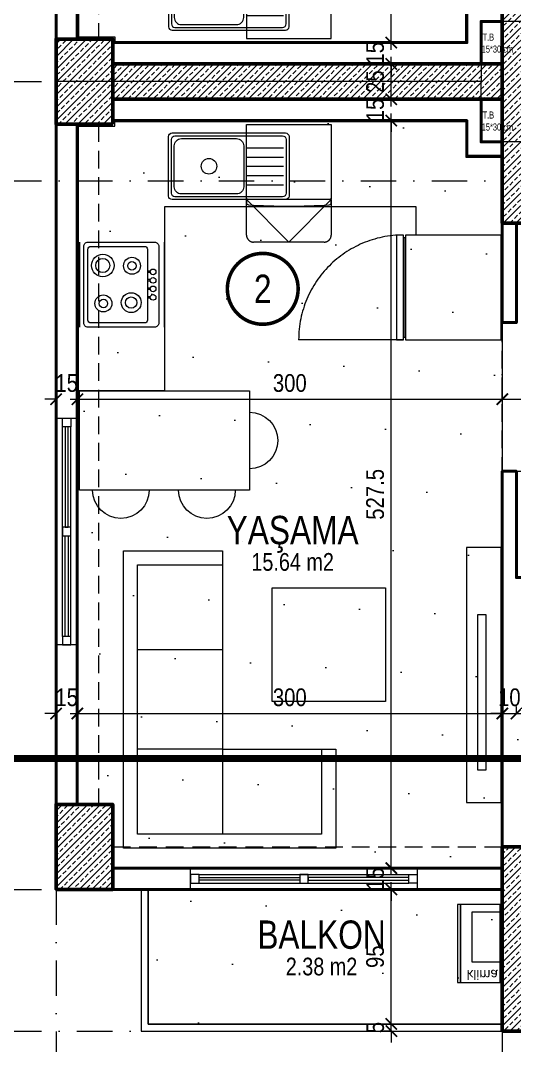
# Model space of a CAD drawing. Header units: centimetres. Extents: x 6300 to 11550, y 0 to 5300.
# Drawn here: x 7005 to 7354, y 1476 to 2200 of the extents above; entities that cross this region are included whole.
import ezdxf
from ezdxf.enums import TextEntityAlignment as Align
from ezdxf.xclip import XClip

# ---------------------------------------------------------------- set-up
doc = ezdxf.new("R2010")
doc.units = ezdxf.units.CM
doc.header["$LTSCALE"] = 100
doc.header["$XCLIPFRAME"] = 0
for name, pattern in [('D BLOK_AKS_NK$0$DASHDOT2', [0.5, 0.25, -0.125, 0, -0.125]), ('D BLOK_KESİT ÇİZGİSİ$0$DASHDOT', [1, 0.5, -0.25, 0, -0.25]), ('D BLOK_STA_NK$0$HIDDEN2', [0.1875, 0.125, -0.0625]), ('xref_1+1_B_PLAN$0$( Hidden )', [0.375, 0.25, -0.125]), ('xref_1+1_B_PLAN$0$ACAD_ISO03W100', [30, 12, -18]), ('xref_1+1_B_TEXT$0$HIDDEN2', [0.1875, 0.125, -0.0625])]:
    doc.linetypes.add(name, pattern=pattern)
for name, color, linetype, lineweight in [('D BLOK_AKS_NK$0$MYD - AKS', 8, 'D BLOK_AKS_NK$0$DASHDOT2', 15), ('D BLOK_KESİT ÇİZGİSİ$0$MYD - TEXT-KESIT', 3, 'D BLOK_KESİT ÇİZGİSİ$0$DASHDOT', 18), ('D BLOK_STA_NK$0$MYD - B-H', 37, 'Continuous', 20), ('D BLOK_STA_NK$0$MYD - BA', 6, 'Continuous', 53), ('D BLOK_STA_NK$0$MYD - IZ-1', 8, 'D BLOK_STA_NK$0$HIDDEN2', 20), ('D BLOK_STA_NK$0$MYD - WIPEOUT', 241, 'Continuous', 0), ('D BLOK_ZK$0$MYD - BAGIMSIZ BOLUM', 10, 'Continuous', 18), ('D BLOK_ZK$0$MYD - DIM-IC', 10, 'Continuous', 20), ('xref_1+1_B_PLAN$0$MYD - CAM', 3, 'Continuous', 5), ('xref_1+1_B_PLAN$0$MYD - CAM-PER', 8, 'Continuous', 15), ('xref_1+1_B_PLAN$0$MYD - DUVAR', 4, 'Continuous', 40), ('xref_1+1_B_PLAN$0$MYD - GOR-ARKA', 8, 'Continuous', 9), ('xref_1+1_B_PLAN$0$MYD - GOR-INCE', 5, 'Continuous', 15), ('xref_1+1_B_PLAN$0$SAA_TEFRİS', 254, 'Continuous', 5), ('xref_1+1_B_TEXT$0$____MEK_MEKANİK ÇALIŞMA', 4, 'Continuous', 35), ('xref_1+1_B_TEXT$0$MYD - IZ-1', 8, 'xref_1+1_B_TEXT$0$HIDDEN2', 20), ('xref_1+1_B_TEXT$0$MYD - TEXT', 7, 'Continuous', 20), ('xref_1+1_B_TEXT$0$MYD - TEXT-M2', 1, 'Continuous', 20)]:
    doc.layers.add(name, color=color, linetype=linetype, lineweight=lineweight)
for name, color, linetype, lineweight, plot in [('xref_1+1_B_PLAN$0$MYD - ALAN-BRUT', 190, 'Continuous', 9, False), ('xref_1+1_B_TEXT$0$MYD - ALAN-BRUT', 190, 'Continuous', 9, False), ('xref_1+1_B_TEXT$0$MYD - ALAN-NET', 30, 'Continuous', 9, False)]:
    doc.layers.add(name, color=color, linetype=linetype, lineweight=lineweight, plot=plot)
doc.styles.add('D BLOK_KESİT ÇİZGİSİ$0$MYD_4.00mm', font='ARIALN.TTF', dxfattribs={"height": 40})
doc.styles.add('D BLOK_ZK$0$MYD_1.25mm', font='ARIALN.TTF', dxfattribs={"height": 12.5})
doc.styles.add('D BLOK_ZK$0$MYD_4.00mm_B', font='arial.ttf', dxfattribs={"width": 0.8, "height": 40})
doc.styles.add('xref_1+1_B_PLAN$0$Standard', font='arial.ttf')
doc.styles.add('xref_1+1_B_TEXT$0$0ZG_2.50mm_B', font='arial.ttf', dxfattribs={"width": 0.8, "height": 25})
doc.styles.add('xref_1+1_B_TEXT$0$0ZG_4.00mm_B', font='arial.ttf', dxfattribs={"width": 0.8, "height": 40})
doc.styles.add('xref_1+1_B_TEXT$0$ROMANC8', font='arial.ttf', dxfattribs={"width": 0.75, "height": 0.4})
doc.styles.add('xref_1+1_B_TEXT$0$Standard', font='arial.ttf')
doc.dimstyles.new('D BLOK_ZK$0$MYD_DIM050', dxfattribs={"dimscale": 0, "dimtxt": 12.5, "dimasz": 8, "dimexe": 5, "dimexo": 0, "dimgap": 5, "dimtad": 1, "dimdec": 1, "dimrnd": 0.5, "dimzin": 12, "dimdsep": 46, "dimtxsty": 'D BLOK_ZK$0$MYD_1.25mm', "dimblk": 'D BLOK_ZK$0$_ARCHTICK', "dimcen": 0.09, "dimdle": 5, "dimclrd": 256, "dimclre": 256, "dimclrt": 256, "dimadec": 0, "dimazin": 0, "dimtfac": 1, "dimtdec": 1, "dimtix": 1, "dimtofl": 0, "dimtmove": 2, "dimatfit": 1, "dimldrblk": 'D BLOK_ZK$0$_ARCHTICK', "dimfxl": 30, "dimfxlon": 1, "dimtolj": 1, "dimtzin": 0, "dimlwd": -1, "dimlwe": -1, "dimarcsym": 0})

# ---------------------------------------------------------------- blocks, each defined once
blk = doc.blocks.new('xref_1+1_B_TEXT$0$TAG_MAHAL_01')
at = {"style": 'xref_1+1_B_TEXT$0$Standard', "width": 0.65, "flags": 1}
blk.add_attdef('M2', text='', height=20, dxfattribs=at).set_placement((0, 0), align=Align.MIDDLE_RIGHT)
at = {"layer": 'xref_1+1_B_TEXT$0$MYD - TEXT', "style": 'xref_1+1_B_TEXT$0$0ZG_4.00mm_B', "width": 0.8}
blk.add_attdef('MAHAL_ADI', text='', height=40, dxfattribs=at).set_placement((0, -32.5), align=Align.MIDDLE_CENTER)
at = {"layer": 'xref_1+1_B_TEXT$0$MYD - TEXT-M2', "style": 'xref_1+1_B_TEXT$0$0ZG_2.50mm_B', "width": 0.8}
blk.add_attdef('MAHAL_M2', text='', height=25, dxfattribs=at).set_placement((0, -77.5), align=Align.MIDDLE_CENTER)
blk = doc.blocks.new('xref_1+1_B_TEXT')
at = {"layer": 'xref_1+1_B_TEXT$0$MYD - ALAN-NET'}
h = blk.add_hatch(dxfattribs=at)
h.set_pattern_fill('DOTS', color=1, scale=30, angle=60)
h.paths.add_polyline_path([(752.28, 1530.61), (502.28, 1530.61), (502.28, 1625.61), (752.28, 1625.61)])
h.paths.add_polyline_path([(1117.28, 1615.61), (782.28, 1615.61), (782.28, 1500.61), (762.28, 1500.61), (762.28, 1320.61), (837.28, 1320.61), (837.28, 1245.61), (947.28, 1245.61), (947.28, 1305.61), (1117.28, 1305.61)])
h.paths.add_polyline_path([(752.28, 1515.61), (477.28, 1515.61), (477.28, 1470.61), (452.28, 1470.61), (452.28, 990.61), (477.28, 990.61), (477.28, 988.11), (727.28, 988.11), (727.28, 1013.11), (752.28, 1013.11)])
h.paths.add_polyline_path([(947.28, 1045.61), (782.28, 1045.61), (782.28, 1060.61), (762.28, 1060.61), (762.28, 1130.61), (752.28, 1130.61), (752.28, 1235.61), (947.28, 1235.61)])
h.paths.add_polyline_path([(1057.28, 1125.61), (1057.28, 1045.61), (957.28, 1045.61), (957.28, 1295.61), (1117.28, 1295.61), (1117.28, 1125.61)])
h.paths.add_polyline_path([(762.28, 1310.61), (827.28, 1310.61), (827.28, 1241.36), (762.28, 1241.36)])
h = blk.add_hatch(dxfattribs=at)
h.set_pattern_fill('DOTS', color=1, scale=30, angle=60)
h.paths.add_polyline_path([(752.28, 390.61), (502.28, 390.61), (502.28, 295.61), (752.28, 295.61)])
h.paths.add_polyline_path([(1097.28, 305.61), (782.28, 305.61), (782.28, 420.61), (762.28, 420.61), (762.28, 600.61), (837.28, 600.61), (837.28, 675.61), (947.28, 675.61), (947.28, 615.61), (1117.28, 615.61), (1117.28, 330.61), (1097.28, 330.61)])
h.paths.add_polyline_path([(752.28, 405.61), (477.28, 405.61), (477.28, 450.61), (452.28, 450.61), (452.28, 930.61), (477.28, 930.61), (477.28, 933.11), (727.28, 933.11), (727.28, 908.11), (752.28, 908.11)])
h.paths.add_polyline_path([(947.28, 875.61), (782.28, 875.61), (782.28, 860.61), (762.28, 860.61), (762.28, 790.61), (752.28, 790.61), (752.28, 685.61), (947.28, 685.61)])
h.paths.add_polyline_path([(1057.28, 795.61), (1057.28, 875.61), (957.28, 875.61), (957.28, 625.61), (1117.28, 625.61), (1117.28, 795.61)])
h.paths.add_polyline_path([(762.28, 679.86), (827.28, 679.86), (827.28, 610.61), (762.28, 610.61)])
at = {"layer": 'xref_1+1_B_TEXT$0$MYD - ALAN-BRUT'}
for points in [[(497.28, 1630.61), (1132.28, 1630.61), (1132.28, 1115.61), (1067.28, 1115.61), (1067.28, 1030.61), (782.28, 1030.61), (782.28, 1003.11), (737.28, 1003.11), (737.28, 960.61), (437.28, 960.61), (437.28, 1530.61), (497.28, 1530.61)], [(497.28, 290.61), (1129.78, 290.61), (1129.78, 805.61), (1067.28, 805.61), (1067.28, 890.61), (782.28, 890.61), (782.28, 918.11), (737.28, 918.11), (737.28, 960.61), (437.28, 960.61), (437.28, 390.61), (497.28, 390.61)]]:
    blk.add_lwpolyline(points, close=True, dxfattribs=at)
at = {"layer": 'xref_1+1_B_TEXT$0$MYD - ALAN-NET'}
for points in [[(752.28, 1515.61), (477.28, 1515.61), (477.28, 1470.61), (452.28, 1470.61), (452.28, 990.61), (477.28, 990.61), (477.28, 988.11), (727.28, 988.11), (727.28, 1013.11), (752.28, 1013.11)], [(752.28, 405.61), (477.28, 405.61), (477.28, 450.61), (452.28, 450.61), (452.28, 930.61), (477.28, 930.61), (477.28, 933.11), (727.28, 933.11), (727.28, 908.11), (752.28, 908.11)], [(947.28, 875.61), (782.28, 875.61), (782.28, 860.61), (762.28, 860.61), (762.28, 790.61), (752.28, 790.61), (752.28, 685.61), (947.28, 685.61)], [(752.28, 390.61), (502.28, 390.61), (502.28, 295.61), (752.28, 295.61)]]:
    blk.add_lwpolyline(points, close=True, dxfattribs=at)
at = {"layer": 'xref_1+1_B_TEXT$0$MYD - IZ-1', "color": 1}
for points in [[(752.28, 1003.11), (737.28, 1003.11), (737.28, 973.11), (752.28, 973.11)], [(752.28, 948.11), (737.28, 948.11), (737.28, 918.11), (752.28, 918.11)]]:
    blk.add_lwpolyline(points, close=True, dxfattribs=at)
ref = blk.add_blockref('xref_1+1_B_TEXT$0$TAG_MAHAL_01', (604.3, 660.44), dxfattribs=dict(xscale=0.5, yscale=0.5, zscale=0.5))
ref.add_attrib('MAHAL_ADI', 'YAŞAMA', dxfattribs={"layer": 'xref_1+1_B_TEXT$0$MYD - TEXT', "height": 20, "style": 'xref_1+1_B_TEXT$0$0ZG_4.00mm_B', "width": 0.8}).set_placement((604.3, 644.19), align=Align.MIDDLE_CENTER)
ref.add_attrib('MAHAL_M2', '15.64 m2', dxfattribs={"layer": 'xref_1+1_B_TEXT$0$MYD - TEXT-M2', "height": 12.5, "style": 'xref_1+1_B_TEXT$0$0ZG_2.50mm_B', "width": 0.8}).set_placement((604.3, 621.69), align=Align.MIDDLE_CENTER)
ref = blk.add_blockref('xref_1+1_B_TEXT$0$TAG_MAHAL_01', (624.69, 374.91), dxfattribs=dict(xscale=0.5, yscale=0.5, zscale=0.5))
ref.add_attrib('MAHAL_ADI', 'BALKON', dxfattribs={"layer": 'xref_1+1_B_TEXT$0$MYD - TEXT', "height": 20, "style": 'xref_1+1_B_TEXT$0$0ZG_4.00mm_B', "width": 0.8}).set_placement((624.69, 358.66), align=Align.MIDDLE_CENTER)
ref.add_attrib('MAHAL_M2', '2.38 m2', dxfattribs={"layer": 'xref_1+1_B_TEXT$0$MYD - TEXT-M2', "height": 12.5, "style": 'xref_1+1_B_TEXT$0$0ZG_2.50mm_B', "width": 0.8}).set_placement((624.69, 336.16), align=Align.MIDDLE_CENTER)
at = {"layer": 'xref_1+1_B_TEXT$0$____MEK_MEKANİK ÇALIŞMA', "color": 1, "style": 'xref_1+1_B_TEXT$0$ROMANC8', "width": 0.75}
for s, p in [('T.B', (738.4, 989.54)), ('15*30 cm', (737.79, 981.07)), ('T.B', (738.4, 934.54)), ('15*30 cm', (737.79, 926.07))]:
    blk.add_text(s, height=5, rotation=0.03353, dxfattribs=at).set_placement(p)
blk = doc.blocks.new('xref_1+1_B_PLAN$0$Pencere - 160x20')
at = {"layer": 'xref_1+1_B_PLAN$0$MYD - CAM'}
for points in [[(6, -10.5), (6, -4.5), (0, -4.5), (0, -10.5), (6, -10.5)], [(83, -10.5), (83, -4.5), (77, -4.5), (77, -10.5), (83, -10.5)], [(154, -10.5), (154, -4.5), (160, -4.5), (160, -10.5), (154, -10.5)]]:
    blk.add_lwpolyline(points, dxfattribs=at)
for points in [[(6, -8.5), (6, -6.5), (77, -6.5), (77, -8.5)], [(154, -8.5), (154, -6.5), (83, -6.5), (83, -8.5)]]:
    blk.add_lwpolyline(points, close=True, dxfattribs=at)
at = {"layer": 'xref_1+1_B_PLAN$0$MYD - CAM-PER'}
blk.add_lwpolyline([(0, 0), (160, 0), (160, -15), (0, -15)], close=True, dxfattribs=at)
for points in [[(6, -4.5), (154, -4.5)], [(6, -10.5), (154, -10.5)]]:
    blk.add_lwpolyline(points, dxfattribs=at)
blk = doc.blocks.new('*U386')
for points in [[(39.5, 0), (-40.5, 0, -0.414214), (-43, 2.5), (-43, 44.5, -0.414214), (-40.5, 47), (39.5, 47, -0.414214), (42, 44.5), (42, 2.5, -0.414214)], [(37.5, 2), (-38.5, 2, -0.414214), (-41, 4.5), (-41, 42.5, -0.414214), (-38.5, 45), (37.5, 45, -0.414214), (40, 42.5), (40, 4.5, -0.414214)], [(5, 4), (-34, 4, -0.414214), (-39, 9), (-39, 38, -0.414214), (-34, 43), (5, 43, -0.414214), (10, 38), (10, 9, -0.414214)]]:
    blk.add_lwpolyline(points, format="xyb", close=True)
for points in [[(12.5, 36.5), (38, 36.5)], [(12.5, 30), (38, 30)], [(12.5, 23.5), (38, 23.5)], [(12.5, 17), (38, 17)], [(12.5, 10.5), (38, 10.5)]]:
    blk.add_lwpolyline(points)
blk.add_circle((-14.5, 23.5), 5.5)
blk = doc.blocks.new('xref_1+1_B_PLAN$0$OCAK 60X60')
for points in [[(60, 0), (0, 0)], [(20.5, -9.94), (20.5, -12)], [(21.5, -9.94), (21.5, -12)], [(26.5, -9.94), (26.5, -12)], [(27.5, -9.94), (27.5, -12)], [(32.5, -9.94), (32.5, -12)], [(33.5, -9.94), (33.5, -12)], [(38.5, -9.94), (38.5, -12)], [(39.5, -9.94), (39.5, -12)], [(0, -60), (60, -60)]]:
    blk.add_lwpolyline(points)
for points in [[(60, -54, -0.414214), (57, -57), (3, -57, -0.414214), (0, -54), (0, -7, -0.414214), (3, -4), (57, -4, -0.414214), (60, -7)], [(55, -54), (5, -54, -0.414214), (3, -52), (3, -14, -0.414214), (5, -12), (55, -12, -0.414214), (57, -14), (57, -52, -0.414214)]]:
    blk.add_lwpolyline(points, format="xyb", close=True)
for centre, radius in [((21, -8), 2), ((27, -8), 2), ((33, -8), 2), ((39, -8), 2), ((16.7, -22.89), 6), ((16.7, -22.89), 3), ((42.7, -23.45), 7), ((42.7, -23.45), 4), ((16.5, -43.5), 8), ((16.5, -43.5), 5), ((43.3, -43.11), 6), ((43.3, -43.11), 3)]:
    blk.add_circle(centre, radius)
blk = doc.blocks.new('xref_1+1_B_PLAN$0$Bosch_300_Series_Dishwasher_24_Stainless_steel_Top1')
blk.add_lwpolyline([(0, 0), (59.8, 0), (59.8, -51.9, -0.414214), (58.8, -52.9), (1, -52.9, -0.414214), (0, -51.9)], format="xyb", close=True)
blk.add_lwpolyline([(0, -51.9), (0, -55.09, 0.395671), (1.4, -56.59, 0.031871), (58.4, -56.59, 0.395671), (59.8, -55.09), (59.8, -51.9)], format="xyb")
at = {"linetype": 'xref_1+1_B_PLAN$0$( Hidden )', "ltscale": 10}
blk.add_lwpolyline([(59.8, -52.9), (59.8, -77.9, -0.414214), (54.8, -82.9), (5, -82.9, -0.414214), (0, -77.9), (0, -52.9)], format="xyb", dxfattribs=at)
blk.add_lwpolyline([(59.8, -52.9), (29.9, -82.9), (0, -52.9)], dxfattribs=at)
blk = doc.blocks.new('*U388')
for points in [[(-74, -67.5), (0, -67.5), (0, 0), (-74, 0)], [(-74, -74), (0, -74), (0, -69), (-74, -69)], [(-72, -69), (-2, -69), (-2, -67.5), (-72, -67.5)]]:
    blk.add_lwpolyline(points, close=True)
at = {"linetype": 'xref_1+1_B_PLAN$0$ACAD_ISO03W100', "ltscale": 0.3}
blk.add_lwpolyline([(0, -69), (0, -143)], dxfattribs=at)
blk.add_arc((0, -69), 74, 180, 270, dxfattribs=at)
blk = doc.blocks.new('xref_1+1_B_PLAN')
at = {"layer": 'xref_1+1_B_PLAN$0$MYD - ALAN-BRUT'}
blk.add_lwpolyline([(437.28, 946.29), (497.28, 946.29), (497.28, 1046.29), (1132.28, 1046.29), (1132.28, 446.29), (767.28, 446.29), (767.28, 363.79), (437.28, 363.79)], close=True, dxfattribs=at)
at = {"layer": 'xref_1+1_B_PLAN$0$MYD - DUVAR'}
for points in [[(1132.28, 446.29), (767.28, 446.29), (767.28, 363.79), (437.28, 363.79), (437.28, 946.29), (752.28, 946.29), (752.28, 1046.29), (1132.28, 1046.29)], [(947.28, 651.29), (827.28, 651.29), (827.28, 726.29), (762.28, 726.29), (762.28, 651.29), (752.28, 651.29), (752.28, 931.29), (452.28, 931.29), (452.28, 403.79), (727.28, 403.79), (727.28, 428.79), (752.28, 428.79), (752.28, 546.29), (762.28, 546.29), (762.28, 461.29), (947.28, 461.29)], [(752.28, 388.79), (752.28, 418.79), (737.28, 418.79), (737.28, 388.79)]]:
    blk.add_lwpolyline(points, close=True, dxfattribs=at)
at = {"layer": 'xref_1+1_B_PLAN$0$MYD - GOR-ARKA'}
for points in [[(720.78, 956.94), (720.78, 1011.94), (722.78, 1011.94), (722.78, 956.94)], [(722.78, 956.94), (722.78, 1011.94), (750.78, 1011.94), (750.78, 956.94)], [(730.78, 962.41), (730.78, 997.41), (750.78, 997.41), (750.78, 962.41)]]:
    blk.add_lwpolyline(points, close=True, dxfattribs=at)
at = {"layer": 'xref_1+1_B_PLAN$0$MYD - GOR-INCE'}
blk.add_lwpolyline([(497.28, 946.29), (497.28, 1046.29), (752.28, 1046.29), (752.28, 1041.29), (502.28, 1041.29), (502.28, 946.29)], close=True, dxfattribs=at)
at = {"layer": 'xref_1+1_B_PLAN$0$SAA_TEFRİS'}
for p, q in [((554.78, 847.3), (554.78, 907.3)), ((554.78, 847.3), (494.78, 847.3)), ((554.78, 777.3), (494.78, 777.3))]:
    blk.add_line(p, q, dxfattribs=at)
for points in [[(634.78, 917.3), (484.78, 917.3), (484.78, 707.3), (554.78, 707.3), (554.78, 847.3), (634.78, 847.3), (634.78, 917.3)], [(624.78, 847.3), (624.78, 907.3), (494.78, 907.3), (494.78, 717.3), (554.78, 717.3)], [(691.53, 464.54), (513.78, 464.54), (513.78, 594.54), (453.03, 594.54), (453.03, 407.79), (478.78, 407.79), (478.78, 404.54), (726.53, 404.54), (726.53, 429.54), (751.53, 429.54), (751.53, 484.54)], [(751.53, 484.54), (691.53, 484.54), (691.53, 464.54)]]:
    blk.add_lwpolyline(points, dxfattribs=at)
for points in [[(751.53, 705.06), (726.98, 705.06), (726.98, 885.09), (751.53, 885.09)], [(734.87, 861.95), (740.83, 861.95), (740.83, 752.52), (734.87, 752.52)], [(589.79, 733.61), (669.79, 733.61), (669.79, 813.61), (589.79, 813.61)], [(573.78, 594.54), (573.78, 664.54), (453.78, 664.54), (453.78, 594.54)]]:
    blk.add_lwpolyline(points, close=True, dxfattribs=at)
for centre, start, end in [((483.03, 664.54), 0, 180), ((543.78, 664.54), 0, 180), ((573.78, 629.54), 270, 90)]:
    blk.add_arc(centre, 20, start, end, dxfattribs=at)
at = {"layer": 'xref_1+1_B_PLAN$0$MYD - CAM', "xscale": -1}
for p, rotation in [((532.28, 931.29), 180), ((437.28, 773.79), 90)]:
    blk.add_blockref('xref_1+1_B_PLAN$0$Pencere - 160x20', p, dxfattribs=dict(at, rotation=rotation))
at = {"layer": 'xref_1+1_B_PLAN$0$SAA_TEFRİS', "xscale": -1}
for name, p, rotation in [('*U388', (751.53, 558.54), 270), ('xref_1+1_B_PLAN$0$OCAK 60X60', (513.78, 489.54), 269.9999999999999), ('xref_1+1_B_PLAN$0$Bosch_300_Series_Dishwasher_24_Stainless_steel_Top1', (571.73, 406.64), 180), ('*U386', (559.73, 459.54), 180)]:
    blk.add_blockref(name, p, dxfattribs=dict(at, rotation=rotation))
at = {"layer": 'xref_1+1_B_PLAN$0$SAA_TEFRİS', "style": 'xref_1+1_B_PLAN$0$Standard'}
blk.add_text('klima', height=6.75, dxfattribs=at).set_placement((738.19, 1003.06), align=Align.CENTER)
blk = doc.blocks.new('D BLOK_STA_NK')
for points in [[(1045.11, 2256.42), (1075.11, 2256.42), (1075.11, 2056.42), (1045.11, 2056.42)], [(770.11, 2186.42), (730.11, 2186.42), (730.11, 2126.42), (770.11, 2126.42)], [(730.11, 1646.42), (770.11, 1646.42), (770.11, 1586.42), (730.11, 1586.42)], [(1045.11, 1616.42), (1075.11, 1616.42), (1075.11, 1486.42), (1045.11, 1486.42)]]:
    blk.add_wipeout(points).dxf.layer = 'D BLOK_STA_NK$0$MYD - WIPEOUT'
at = {"layer": 'D BLOK_STA_NK$0$MYD - B-H'}
h = blk.add_hatch(dxfattribs=at)
h.set_pattern_fill('ANSI33', color=256)
h.paths.add_polyline_path([(1045.11, 2256.42), (1045.11, 2056.42), (1075.11, 2056.42), (1075.11, 2256.42)])
h = blk.add_hatch(dxfattribs=at)
h.set_pattern_fill('ANSI33', color=256)
h.set_pattern_definition([(45, (-3280, 0), (-4.490128, 4.490128), []), (45, (-3275.51, 0), (-4.490128, 4.490128), [3.175, -1.5875])])
h.paths.add_polyline_path([(770.11, 2126.42), (730.11, 2126.42), (730.11, 2186.42), (770.11, 2186.42)])
h = blk.add_hatch(dxfattribs=at)
h.set_pattern_fill('ANSI33', color=256)
h.paths.add_polyline_path([(730.11, 1586.42), (730.11, 1646.42), (770.11, 1646.42), (770.11, 1586.42)])
h = blk.add_hatch(dxfattribs=at)
h.set_pattern_fill('ANSI33', color=256)
h.paths.add_polyline_path([(1045.11, 1486.42), (1045.11, 1616.42), (1075.11, 1616.42), (1075.11, 1486.42)])
at = {"layer": 'D BLOK_STA_NK$0$MYD - BA'}
for points in [[(1045.11, 2256.42), (1045.11, 2056.42), (1075.11, 2056.42), (1075.11, 2256.42)], [(770.11, 2126.42), (730.11, 2126.42), (730.11, 2186.42), (770.11, 2186.42)], [(730.11, 1586.42), (730.11, 1646.42), (770.11, 1646.42), (770.11, 1586.42)], [(1045.11, 1486.42), (1045.11, 1616.42), (1075.11, 1616.42), (1075.11, 1486.42)]]:
    blk.add_lwpolyline(points, close=True, dxfattribs=at)
at = {"layer": 'D BLOK_STA_NK$0$MYD - IZ-1', "color": 215, "true_color": 0xa953a0}
for points in [[(730.11, 2186.42), (730.11, 2666.42), (760.11, 2666.42), (760.11, 2186.42)], [(730.11, 1646.42), (730.11, 2126.42), (760.11, 2126.42), (760.11, 1646.42)], [(1045.11, 1616.42), (1045.11, 2056.42), (1075.11, 2056.42), (1075.11, 1616.42)], [(770.11, 1616.42), (1045.11, 1616.42), (1045.11, 1586.42), (770.11, 1586.42)]]:
    blk.add_lwpolyline(points, close=True, dxfattribs=at)
blk.add_wipeout([(1045.11, 2168.92), (770.11, 2168.92), (770.11, 2143.92), (1045.11, 2143.92)]).dxf.layer = 'D BLOK_STA_NK$0$MYD - WIPEOUT'
at = {"layer": 'D BLOK_STA_NK$0$MYD - B-H'}
h = blk.add_hatch(dxfattribs=at)
h.set_pattern_fill('ANSI33', color=256)
h.set_pattern_definition([(45, (-3240, 0), (-4.490128, 4.490128), []), (45, (-3235.51, 0), (-4.490128, 4.490128), [3.175, -1.5875])])
h.paths.add_polyline_path([(1045.11, 2143.92), (770.11, 2143.92), (770.11, 2168.92), (1045.11, 2168.92)])
at = {"layer": 'D BLOK_STA_NK$0$MYD - BA'}
blk.add_lwpolyline([(1045.11, 2143.92), (770.11, 2143.92), (770.11, 2168.92), (1045.11, 2168.92)], close=True, dxfattribs=at)
blk = doc.blocks.new('D BLOK_AKS_NK')
at = {"layer": 'D BLOK_AKS_NK$0$MYD - AKS'}
for points in [[(730.11, 3540.24), (730.11, 942.88)], [(1045.11, 3540.24), (1045.11, 942.88)], [(193.78, 2156.42), (4534.65, 2156.42)], [(193.78, 2086.42), (4534.65, 2086.42)], [(193.78, 1586.42), (4534.65, 1586.42)], [(193.78, 1486.42), (4534.65, 1486.42)]]:
    blk.add_lwpolyline(points, dxfattribs=at)
blk = doc.blocks.new('*U561')
at = {"layer": 'D BLOK_KESİT ÇİZGİSİ$0$MYD - TEXT-KESIT', "ltscale": 0.4, "const_width": 5}
blk.add_lwpolyline([(0, -4339.09), (0, -4249.09), (70, -4179.24), (0, -4109.09), (0, -330), (70, -260), (0, -190), (0, -100)], dxfattribs=at)
at = {"layer": 'D BLOK_KESİT ÇİZGİSİ$0$MYD - TEXT-KESIT', "color": 3, "style": 'D BLOK_KESİT ÇİZGİSİ$0$MYD_4.00mm'}
for tag, p in [('KESIT_ADI', (0, -50)), ('KESIT_ADI2', (0, -4389.09))]:
    blk.add_attdef(tag, text='', height=40, dxfattribs=at).set_placement(p, align=Align.MIDDLE_CENTER)
blk = doc.blocks.new('D BLOK_KESİT ÇİZGİSİ')
at = {"rotation": 90}
blk.add_blockref('*U561', (127.37, 1678.85), dxfattribs=at)
blk = doc.blocks.new('D BLOK_ZK$0$TAG_BBOLUM')
at = {"layer": 'D BLOK_ZK$0$MYD - BAGIMSIZ BOLUM', "const_width": 5}
blk.add_lwpolyline([(0, 50, -1), (0, -50, -1)], format="xyb", close=True, dxfattribs=at)
at = {"layer": 'D BLOK_ZK$0$MYD - BAGIMSIZ BOLUM', "color": 2, "style": 'D BLOK_ZK$0$MYD_4.00mm_B', "width": 0.8}
blk.add_attdef('B-BOLUM', text='', height=40, dxfattribs=at).set_placement((0, 0), align=Align.MIDDLE_CENTER)
blk = doc.blocks.new('D BLOK_ZK$0$_ARCHTICK')
at = {"color": 0, "linetype": 'ByBlock', "const_width": 0.15}
blk.add_lwpolyline([(-0.5, -0.5), (0.5, 0.5)], dxfattribs=at)
blk = doc.blocks.new('*D151')
at = {"layer": 'D BLOK_ZK$0$MYD - DIM-IC', "transparency": 16777216}
for p, q in [((966.79, 1491.42), (966.79, 1499.42)), ((966.79, 1491.42), (971.79, 1491.42)), ((966.79, 1486.42), (961.79, 1486.42)), ((966.79, 1486.42), (966.79, 1478.42))]:
    blk.add_line(p, q, dxfattribs=at)
at = {"layer": 'Defpoints', "color": 0, "transparency": 16777216}
for p in [(966.79, 1491.42), (966.79, 1491.42), (966.79, 1486.42)]:
    blk.add_point(p, dxfattribs=at)
at = {"layer": 'D BLOK_ZK$0$MYD - DIM-IC', "transparency": 16777216, "xscale": 8, "yscale": 8, "zscale": 8}
for p, rotation in [((966.79, 1491.42), 270), ((966.79, 1486.42), 90)]:
    blk.add_blockref('D BLOK_ZK$0$_ARCHTICK', p, dxfattribs=dict(at, rotation=rotation))
at = {"layer": 'D BLOK_ZK$0$MYD - DIM-IC', "transparency": 16777216, "insert": (955.43, 1488.92), "char_height": 12.5, "attachment_point": 5, "rotation": 90, "style": 'D BLOK_ZK$0$MYD_1.25mm'}
blk.add_mtext('\\A1;5', dxfattribs=at)
blk = doc.blocks.new('*D152')
at = {"layer": 'D BLOK_ZK$0$MYD - DIM-IC', "transparency": 16777216}
for p, q in [((966.79, 1486.42), (966.79, 1591.42)), ((966.79, 1586.42), (971.79, 1586.42)), ((966.79, 1491.42), (971.79, 1491.42))]:
    blk.add_line(p, q, dxfattribs=at)
at = {"layer": 'Defpoints', "color": 0, "transparency": 16777216}
for p in [(966.79, 1586.42), (966.79, 1586.42), (966.79, 1491.42)]:
    blk.add_point(p, dxfattribs=at)
at = {"layer": 'D BLOK_ZK$0$MYD - DIM-IC', "transparency": 16777216, "xscale": 8, "yscale": 8, "zscale": 8}
for p, rotation in [((966.79, 1586.42), 90), ((966.79, 1491.42), 270)]:
    blk.add_blockref('D BLOK_ZK$0$_ARCHTICK', p, dxfattribs=dict(at, rotation=rotation))
at = {"layer": 'D BLOK_ZK$0$MYD - DIM-IC', "transparency": 16777216, "insert": (955.4, 1538.92), "char_height": 12.5, "attachment_point": 5, "rotation": 90, "style": 'D BLOK_ZK$0$MYD_1.25mm'}
blk.add_mtext('\\A1;95', dxfattribs=at)
blk = doc.blocks.new('*D153')
at = {"layer": 'D BLOK_ZK$0$MYD - DIM-IC', "transparency": 16777216}
for p, q in [((966.79, 1601.42), (966.79, 1609.42)), ((966.79, 1601.42), (971.79, 1601.42)), ((966.79, 1586.42), (971.79, 1586.42)), ((966.79, 1586.42), (966.79, 1578.42))]:
    blk.add_line(p, q, dxfattribs=at)
at = {"layer": 'Defpoints', "color": 0, "transparency": 16777216}
for p in [(966.79, 1601.42), (966.79, 1601.42), (966.79, 1586.42)]:
    blk.add_point(p, dxfattribs=at)
at = {"layer": 'D BLOK_ZK$0$MYD - DIM-IC', "transparency": 16777216, "xscale": 8, "yscale": 8, "zscale": 8}
for p, rotation in [((966.79, 1601.42), 270), ((966.79, 1586.42), 90)]:
    blk.add_blockref('D BLOK_ZK$0$_ARCHTICK', p, dxfattribs=dict(at, rotation=rotation))
at = {"layer": 'D BLOK_ZK$0$MYD - DIM-IC', "transparency": 16777216, "insert": (955.4, 1593.92), "char_height": 12.5, "attachment_point": 5, "rotation": 90, "style": 'D BLOK_ZK$0$MYD_1.25mm'}
blk.add_mtext('\\A1;15', dxfattribs=at)
blk = doc.blocks.new('*D154')
at = {"layer": 'D BLOK_ZK$0$MYD - DIM-IC', "transparency": 16777216}
for p, q in [((966.79, 1596.42), (966.79, 2133.92)), ((966.79, 2128.92), (971.79, 2128.92)), ((966.79, 1601.42), (971.79, 1601.42))]:
    blk.add_line(p, q, dxfattribs=at)
at = {"layer": 'Defpoints', "color": 0, "transparency": 16777216}
for p in [(966.79, 2128.92), (966.79, 2128.92), (966.79, 1601.42)]:
    blk.add_point(p, dxfattribs=at)
at = {"layer": 'D BLOK_ZK$0$MYD - DIM-IC', "transparency": 16777216, "xscale": 8, "yscale": 8, "zscale": 8}
for p, rotation in [((966.79, 2128.92), 90), ((966.79, 1601.42), 270)]:
    blk.add_blockref('D BLOK_ZK$0$_ARCHTICK', p, dxfattribs=dict(at, rotation=rotation))
at = {"layer": 'D BLOK_ZK$0$MYD - DIM-IC', "transparency": 16777216, "insert": (955.4, 1865.17), "char_height": 12.5, "attachment_point": 5, "rotation": 90, "style": 'D BLOK_ZK$0$MYD_1.25mm'}
blk.add_mtext('\\A1;527.5', dxfattribs=at)
blk = doc.blocks.new('*D155')
at = {"layer": 'D BLOK_ZK$0$MYD - DIM-IC', "transparency": 16777216}
for p, q in [((966.79, 2138.92), (966.79, 2173.92)), ((966.79, 2168.92), (971.79, 2168.92)), ((966.79, 2143.92), (971.79, 2143.92))]:
    blk.add_line(p, q, dxfattribs=at)
at = {"layer": 'Defpoints', "color": 0, "transparency": 16777216}
for p in [(966.79, 2168.92), (966.79, 2168.92), (966.79, 2143.92)]:
    blk.add_point(p, dxfattribs=at)
at = {"layer": 'D BLOK_ZK$0$MYD - DIM-IC', "transparency": 16777216, "xscale": 8, "yscale": 8, "zscale": 8}
for p, rotation in [((966.79, 2168.92), 90), ((966.79, 2143.92), 270)]:
    blk.add_blockref('D BLOK_ZK$0$_ARCHTICK', p, dxfattribs=dict(at, rotation=rotation))
at = {"layer": 'D BLOK_ZK$0$MYD - DIM-IC', "transparency": 16777216, "insert": (955.4, 2156.42), "char_height": 12.5, "attachment_point": 5, "rotation": 90, "style": 'D BLOK_ZK$0$MYD_1.25mm'}
blk.add_mtext('\\A1;25', dxfattribs=at)
blk = doc.blocks.new('*D156')
at = {"layer": 'D BLOK_ZK$0$MYD - DIM-IC', "transparency": 16777216}
for p, q in [((966.79, 2178.92), (966.79, 2716.42)), ((966.79, 2711.42), (971.79, 2711.42)), ((966.79, 2183.92), (971.79, 2183.92))]:
    blk.add_line(p, q, dxfattribs=at)
at = {"layer": 'Defpoints', "color": 0, "transparency": 16777216}
for p in [(966.79, 2711.42), (966.79, 2711.42), (966.79, 2183.92)]:
    blk.add_point(p, dxfattribs=at)
at = {"layer": 'D BLOK_ZK$0$MYD - DIM-IC', "transparency": 16777216, "xscale": 8, "yscale": 8, "zscale": 8}
for p, rotation in [((966.79, 2711.42), 90), ((966.79, 2183.92), 270)]:
    blk.add_blockref('D BLOK_ZK$0$_ARCHTICK', p, dxfattribs=dict(at, rotation=rotation))
at = {"layer": 'D BLOK_ZK$0$MYD - DIM-IC', "transparency": 16777216, "insert": (955.4, 2447.67), "char_height": 12.5, "attachment_point": 5, "rotation": 90, "style": 'D BLOK_ZK$0$MYD_1.25mm'}
blk.add_mtext('\\A1;527.5', dxfattribs=at)
blk = doc.blocks.new('*D253')
at = {"layer": 'D BLOK_ZK$0$MYD - DIM-IC', "transparency": 16777216}
for p, q in [((730.11, 1710.5), (730.11, 1715.5)), ((745.11, 1710.5), (745.11, 1715.5)), ((730.11, 1710.5), (722.11, 1710.5)), ((745.11, 1710.5), (753.11, 1710.5))]:
    blk.add_line(p, q, dxfattribs=at)
at = {"layer": 'Defpoints', "color": 0, "transparency": 16777216}
for p in [(730.11, 1710.5), (745.11, 1710.5), (745.11, 1710.5)]:
    blk.add_point(p, dxfattribs=at)
at = {"layer": 'D BLOK_ZK$0$MYD - DIM-IC', "transparency": 16777216, "xscale": 8, "yscale": 8, "zscale": 8}
blk.add_blockref('D BLOK_ZK$0$_ARCHTICK', (730.11, 1710.5), dxfattribs=at)
at = {"layer": 'D BLOK_ZK$0$MYD - DIM-IC', "transparency": 16777216, "xscale": 8, "yscale": 8, "zscale": 8, "rotation": 180}
blk.add_blockref('D BLOK_ZK$0$_ARCHTICK', (745.11, 1710.5), dxfattribs=at)
at = {"layer": 'D BLOK_ZK$0$MYD - DIM-IC', "transparency": 16777216, "insert": (737.61, 1721.89), "char_height": 12.5, "attachment_point": 5, "style": 'D BLOK_ZK$0$MYD_1.25mm'}
blk.add_mtext('\\A1;15', dxfattribs=at)
blk = doc.blocks.new('*D254')
at = {"layer": 'D BLOK_ZK$0$MYD - DIM-IC', "transparency": 16777216}
for p, q in [((745.11, 1710.5), (745.11, 1715.5)), ((1045.11, 1710.5), (1045.11, 1715.5)), ((740.11, 1710.5), (1050.11, 1710.5))]:
    blk.add_line(p, q, dxfattribs=at)
at = {"layer": 'Defpoints', "color": 0, "transparency": 16777216}
for p in [(745.11, 1710.5), (1045.11, 1710.5), (1045.11, 1710.5)]:
    blk.add_point(p, dxfattribs=at)
at = {"layer": 'D BLOK_ZK$0$MYD - DIM-IC', "transparency": 16777216, "xscale": 8, "yscale": 8, "zscale": 8, "rotation": 180}
blk.add_blockref('D BLOK_ZK$0$_ARCHTICK', (745.11, 1710.5), dxfattribs=at)
at = {"layer": 'D BLOK_ZK$0$MYD - DIM-IC', "transparency": 16777216, "xscale": 8, "yscale": 8, "zscale": 8}
blk.add_blockref('D BLOK_ZK$0$_ARCHTICK', (1045.11, 1710.5), dxfattribs=at)
at = {"layer": 'D BLOK_ZK$0$MYD - DIM-IC', "transparency": 16777216, "insert": (895.11, 1721.89), "char_height": 12.5, "attachment_point": 5, "style": 'D BLOK_ZK$0$MYD_1.25mm'}
blk.add_mtext('\\A1;300', dxfattribs=at)
blk = doc.blocks.new('*D255')
at = {"layer": 'D BLOK_ZK$0$MYD - DIM-IC', "transparency": 16777216}
for p, q in [((1045.11, 1710.5), (1045.11, 1715.5)), ((1055.11, 1710.5), (1055.11, 1715.5)), ((1045.11, 1710.5), (1037.11, 1710.5)), ((1055.11, 1710.5), (1063.11, 1710.5))]:
    blk.add_line(p, q, dxfattribs=at)
at = {"layer": 'Defpoints', "color": 0, "transparency": 16777216}
for p in [(1045.11, 1710.5), (1055.11, 1710.5), (1055.11, 1710.5)]:
    blk.add_point(p, dxfattribs=at)
at = {"layer": 'D BLOK_ZK$0$MYD - DIM-IC', "transparency": 16777216, "xscale": 8, "yscale": 8, "zscale": 8}
blk.add_blockref('D BLOK_ZK$0$_ARCHTICK', (1045.11, 1710.5), dxfattribs=at)
at = {"layer": 'D BLOK_ZK$0$MYD - DIM-IC', "transparency": 16777216, "xscale": 8, "yscale": 8, "zscale": 8, "rotation": 180}
blk.add_blockref('D BLOK_ZK$0$_ARCHTICK', (1055.11, 1710.5), dxfattribs=at)
at = {"layer": 'D BLOK_ZK$0$MYD - DIM-IC', "transparency": 16777216, "insert": (1050.11, 1721.89), "char_height": 12.5, "attachment_point": 5, "style": 'D BLOK_ZK$0$MYD_1.25mm'}
blk.add_mtext('\\A1;10', dxfattribs=at)
blk = doc.blocks.new('*D256')
at = {"layer": 'D BLOK_ZK$0$MYD - DIM-IC', "transparency": 16777216}
for p, q in [((1055.11, 1710.5), (1055.11, 1715.5)), ((1410.11, 1710.5), (1410.11, 1715.5)), ((1050.11, 1710.5), (1415.11, 1710.5))]:
    blk.add_line(p, q, dxfattribs=at)
at = {"layer": 'Defpoints', "color": 0, "transparency": 16777216}
for p in [(1055.11, 1710.5), (1410.11, 1710.5), (1410.11, 1710.5)]:
    blk.add_point(p, dxfattribs=at)
at = {"layer": 'D BLOK_ZK$0$MYD - DIM-IC', "transparency": 16777216, "xscale": 8, "yscale": 8, "zscale": 8, "rotation": 180}
blk.add_blockref('D BLOK_ZK$0$_ARCHTICK', (1055.11, 1710.5), dxfattribs=at)
at = {"layer": 'D BLOK_ZK$0$MYD - DIM-IC', "transparency": 16777216, "xscale": 8, "yscale": 8, "zscale": 8}
blk.add_blockref('D BLOK_ZK$0$_ARCHTICK', (1410.11, 1710.5), dxfattribs=at)
at = {"layer": 'D BLOK_ZK$0$MYD - DIM-IC', "transparency": 16777216, "insert": (1232.61, 1721.89), "char_height": 12.5, "attachment_point": 5, "style": 'D BLOK_ZK$0$MYD_1.25mm'}
blk.add_mtext('\\A1;355', dxfattribs=at)
blk = doc.blocks.new('*D274')
at = {"layer": 'D BLOK_ZK$0$MYD - DIM-IC', "transparency": 16777216}
for p, q in [((730.11, 1932.29), (722.11, 1932.29)), ((730.11, 1932.29), (730.11, 1937.29)), ((745.11, 1932.29), (745.11, 1937.29)), ((745.11, 1932.29), (753.11, 1932.29))]:
    blk.add_line(p, q, dxfattribs=at)
at = {"layer": 'Defpoints', "color": 0, "transparency": 16777216}
for p in [(730.11, 1932.29), (745.11, 1932.29), (745.11, 1932.29)]:
    blk.add_point(p, dxfattribs=at)
at = {"layer": 'D BLOK_ZK$0$MYD - DIM-IC', "transparency": 16777216, "xscale": 8, "yscale": 8, "zscale": 8}
blk.add_blockref('D BLOK_ZK$0$_ARCHTICK', (730.11, 1932.29), dxfattribs=at)
at = {"layer": 'D BLOK_ZK$0$MYD - DIM-IC', "transparency": 16777216, "xscale": 8, "yscale": 8, "zscale": 8, "rotation": 180}
blk.add_blockref('D BLOK_ZK$0$_ARCHTICK', (745.11, 1932.29), dxfattribs=at)
at = {"layer": 'D BLOK_ZK$0$MYD - DIM-IC', "transparency": 16777216, "insert": (737.61, 1943.67), "char_height": 12.5, "attachment_point": 5, "style": 'D BLOK_ZK$0$MYD_1.25mm'}
blk.add_mtext('\\A1;15', dxfattribs=at)
blk = doc.blocks.new('*D275')
at = {"layer": 'D BLOK_ZK$0$MYD - DIM-IC', "transparency": 16777216}
for p, q in [((740.11, 1932.29), (1050.11, 1932.29)), ((745.11, 1932.29), (745.11, 1937.29)), ((1045.11, 1932.29), (1045.11, 1937.29))]:
    blk.add_line(p, q, dxfattribs=at)
at = {"layer": 'Defpoints', "color": 0, "transparency": 16777216}
for p in [(745.11, 1932.29), (1045.11, 1932.29), (1045.11, 1932.29)]:
    blk.add_point(p, dxfattribs=at)
at = {"layer": 'D BLOK_ZK$0$MYD - DIM-IC', "transparency": 16777216, "xscale": 8, "yscale": 8, "zscale": 8, "rotation": 180}
blk.add_blockref('D BLOK_ZK$0$_ARCHTICK', (745.11, 1932.29), dxfattribs=at)
at = {"layer": 'D BLOK_ZK$0$MYD - DIM-IC', "transparency": 16777216, "xscale": 8, "yscale": 8, "zscale": 8}
blk.add_blockref('D BLOK_ZK$0$_ARCHTICK', (1045.11, 1932.29), dxfattribs=at)
at = {"layer": 'D BLOK_ZK$0$MYD - DIM-IC', "transparency": 16777216, "insert": (895.11, 1943.67), "char_height": 12.5, "attachment_point": 5, "style": 'D BLOK_ZK$0$MYD_1.25mm'}
blk.add_mtext('\\A1;300', dxfattribs=at)
blk = doc.blocks.new('*D276')
at = {"layer": 'D BLOK_ZK$0$MYD - DIM-IC', "transparency": 16777216}
for p, q in [((1040.11, 1932.29), (1245.11, 1932.29)), ((1045.11, 1932.29), (1045.11, 1927.29)), ((1240.11, 1932.29), (1240.11, 1937.29))]:
    blk.add_line(p, q, dxfattribs=at)
at = {"layer": 'Defpoints', "color": 0, "transparency": 16777216}
for p in [(1045.11, 1932.29), (1240.11, 1932.29), (1240.11, 1932.29)]:
    blk.add_point(p, dxfattribs=at)
at = {"layer": 'D BLOK_ZK$0$MYD - DIM-IC', "transparency": 16777216, "xscale": 8, "yscale": 8, "zscale": 8, "rotation": 180}
blk.add_blockref('D BLOK_ZK$0$_ARCHTICK', (1045.11, 1932.29), dxfattribs=at)
at = {"layer": 'D BLOK_ZK$0$MYD - DIM-IC', "transparency": 16777216, "xscale": 8, "yscale": 8, "zscale": 8}
blk.add_blockref('D BLOK_ZK$0$_ARCHTICK', (1240.11, 1932.29), dxfattribs=at)
at = {"layer": 'D BLOK_ZK$0$MYD - DIM-IC', "transparency": 16777216, "insert": (1142.61, 1943.67), "char_height": 12.5, "attachment_point": 5, "style": 'D BLOK_ZK$0$MYD_1.25mm'}
blk.add_mtext('\\A1;195', dxfattribs=at)
blk = doc.blocks.new('*D348')
at = {"layer": 'D BLOK_ZK$0$MYD - DIM-IC', "transparency": 16777216}
for p, q in [((966.79, 2183.92), (966.79, 2191.92)), ((966.79, 2183.92), (961.79, 2183.92)), ((966.79, 2168.92), (961.79, 2168.92)), ((966.79, 2168.92), (966.79, 2160.92))]:
    blk.add_line(p, q, dxfattribs=at)
at = {"layer": 'Defpoints', "color": 0, "transparency": 16777216}
for p in [(966.79, 2183.92), (966.79, 2183.92), (966.79, 2168.92)]:
    blk.add_point(p, dxfattribs=at)
at = {"layer": 'D BLOK_ZK$0$MYD - DIM-IC', "transparency": 16777216, "xscale": 8, "yscale": 8, "zscale": 8}
for p, rotation in [((966.79, 2183.92), 270), ((966.79, 2168.92), 90)]:
    blk.add_blockref('D BLOK_ZK$0$_ARCHTICK', p, dxfattribs=dict(at, rotation=rotation))
at = {"layer": 'D BLOK_ZK$0$MYD - DIM-IC', "transparency": 16777216, "insert": (955.4, 2176.42), "char_height": 12.5, "attachment_point": 5, "rotation": 90, "style": 'D BLOK_ZK$0$MYD_1.25mm'}
blk.add_mtext('\\A1;15', dxfattribs=at)
blk = doc.blocks.new('*D349')
at = {"layer": 'D BLOK_ZK$0$MYD - DIM-IC', "transparency": 16777216}
for p, q in [((966.79, 2143.92), (966.79, 2151.92)), ((966.79, 2143.92), (961.79, 2143.92)), ((966.79, 2128.92), (961.79, 2128.92)), ((966.79, 2128.92), (966.79, 2120.92))]:
    blk.add_line(p, q, dxfattribs=at)
at = {"layer": 'Defpoints', "color": 0, "transparency": 16777216}
for p in [(966.79, 2143.92), (966.79, 2128.92), (966.79, 2128.92)]:
    blk.add_point(p, dxfattribs=at)
at = {"layer": 'D BLOK_ZK$0$MYD - DIM-IC', "transparency": 16777216, "xscale": 8, "yscale": 8, "zscale": 8}
for p, rotation in [((966.79, 2143.92), 270), ((966.79, 2128.92), 90)]:
    blk.add_blockref('D BLOK_ZK$0$_ARCHTICK', p, dxfattribs=dict(at, rotation=rotation))
at = {"layer": 'D BLOK_ZK$0$MYD - DIM-IC', "transparency": 16777216, "insert": (955.4, 2136.42), "char_height": 12.5, "attachment_point": 5, "rotation": 90, "style": 'D BLOK_ZK$0$MYD_1.25mm'}
blk.add_mtext('\\A1;15', dxfattribs=at)
blk = doc.blocks.new('D BLOK_ZK')
for name in ['D BLOK_KESİT ÇİZGİSİ', 'D BLOK_AKS_NK']:
    blk.add_blockref(name, (0, 0))
ref = blk.add_blockref('xref_1+1_B_PLAN', (292.83, 1780.13))
XClip(ref).set_block_clipping_path([(413.8075607235, 349.068542265), (1178.1324705041, 1087.4358612753)])
ref = blk.add_blockref('xref_1+1_B_PLAN', (292.83, 2532.71), dxfattribs=dict(xscale=-1, rotation=180))
XClip(ref).set_block_clipping_path([(413.8075607235, 356.4930513798), (1131.2070493969, 1087.4358612753)])
blk.add_blockref('D BLOK_STA_NK', (0, 0))
ref = blk.add_blockref('xref_1+1_B_TEXT', (292.83, 1195.81))
XClip(ref).set_block_clipping_path([(134.2933191095, 16.1469460235), (3890.7886473708, 1929.6499255284)])
at = {"layer": 'D BLOK_ZK$0$MYD - BAGIMSIZ BOLUM'}
ref = blk.add_blockref('D BLOK_ZK$0$TAG_BBOLUM', (876.02, 2010.21), dxfattribs=dict(at, xscale=0.5, yscale=0.5, zscale=0.5))
ref.add_attrib('B-BOLUM', '2', dxfattribs={"color": 2, "linetype": 'ByBlock', "height": 20, "style": 'D BLOK_ZK$0$MYD_4.00mm_B', "width": 0.8}).set_placement((876.02, 2010.21), align=Align.MIDDLE_CENTER)
at = {"layer": 'D BLOK_ZK$0$MYD - DIM-IC'}
for base, p1, p2, picture, middle in [((966.79, 2711.42), (966.79, 2183.92), (966.79, 2711.42), '*D156', (955.4, 2447.67)), ((966.79, 2183.92), (966.79, 2168.92), (966.79, 2183.92), '*D348', (955.4, 2176.42)), ((966.79, 2168.92), (966.79, 2143.92), (966.79, 2168.92), '*D155', (955.4, 2156.42)), ((966.79, 2128.92), (966.79, 2143.92), (966.79, 2128.92), '*D349', (955.4, 2136.42)), ((966.79, 2128.92), (966.79, 1601.42), (966.79, 2128.92), '*D154', (955.4, 1865.17)), ((966.79, 1601.42), (966.79, 1586.42), (966.79, 1601.42), '*D153', (955.4, 1593.92)), ((966.79, 1586.42), (966.79, 1491.42), (966.79, 1586.42), '*D152', (955.4, 1538.92)), ((966.79, 1491.42), (966.79, 1486.42), (966.79, 1491.42), '*D151', (955.43, 1488.92))]:
    dim = blk.add_linear_dim(base=base, p1=p1, p2=p2, angle=90, dimstyle='D BLOK_ZK$0$MYD_DIM050', override={"dimscale": 1}, dxfattribs=at)
    dim.commit()
    dim.dimension.update_dxf_attribs({"geometry": picture, "text_midpoint": middle})
for base, p1, p2, picture, middle in [((745.11, 1932.29), (730.11, 1932.29), (745.11, 1932.29), '*D274', (737.61, 1943.67)), ((1045.11, 1932.29), (745.11, 1932.29), (1045.11, 1932.29), '*D275', (895.11, 1943.67)), ((1240.11, 1932.29), (1045.11, 1932.29), (1240.11, 1932.29), '*D276', (1142.61, 1943.67)), ((745.11, 1710.5), (730.11, 1710.5), (745.11, 1710.5), '*D253', (737.61, 1721.89)), ((1045.11, 1710.5), (745.11, 1710.5), (1045.11, 1710.5), '*D254', (895.11, 1721.89)), ((1055.11, 1710.5), (1045.11, 1710.5), (1055.11, 1710.5), '*D255', (1050.11, 1721.89)), ((1410.11, 1710.5), (1055.11, 1710.5), (1410.11, 1710.5), '*D256', (1232.61, 1721.89))]:
    dim = blk.add_linear_dim(base=base, p1=p1, p2=p2, dimstyle='D BLOK_ZK$0$MYD_DIM050', override={"dimscale": 1}, dxfattribs=at)
    dim.commit()
    dim.dimension.update_dxf_attribs({"geometry": picture, "text_midpoint": middle})

msp = doc.modelspace()

# ---------------------------------------------------------------- block references
ref = msp.add_blockref('D BLOK_ZK', (6300, 0))
XClip(ref).set_block_clipping_path([(24.9999999999, 25.0000000598), (4724.9999999999, 4424.0000000001)])

doc.saveas('drawing.dxf')
